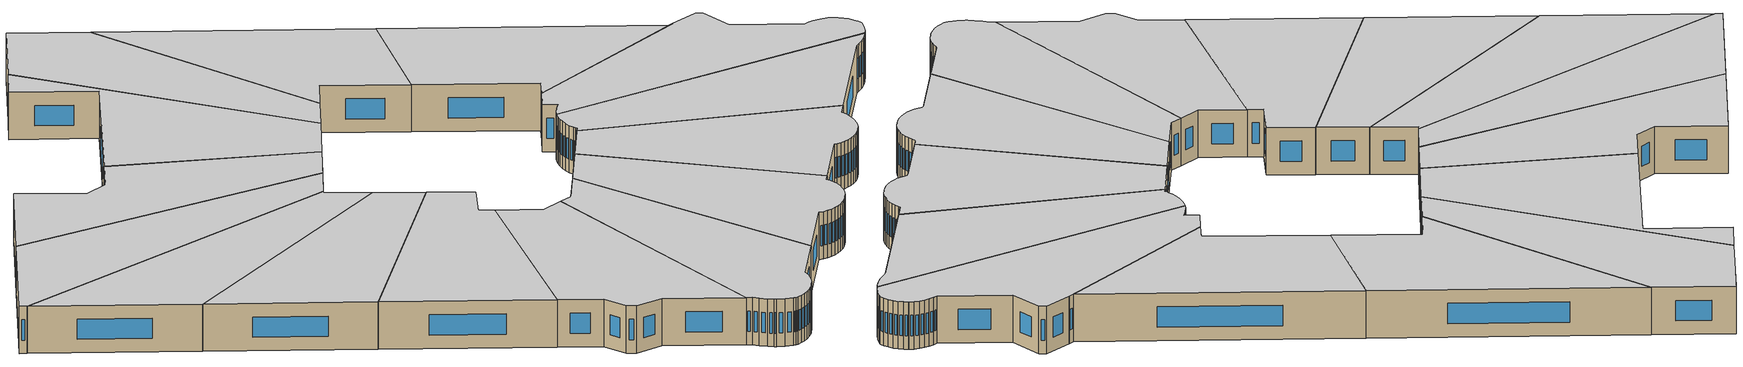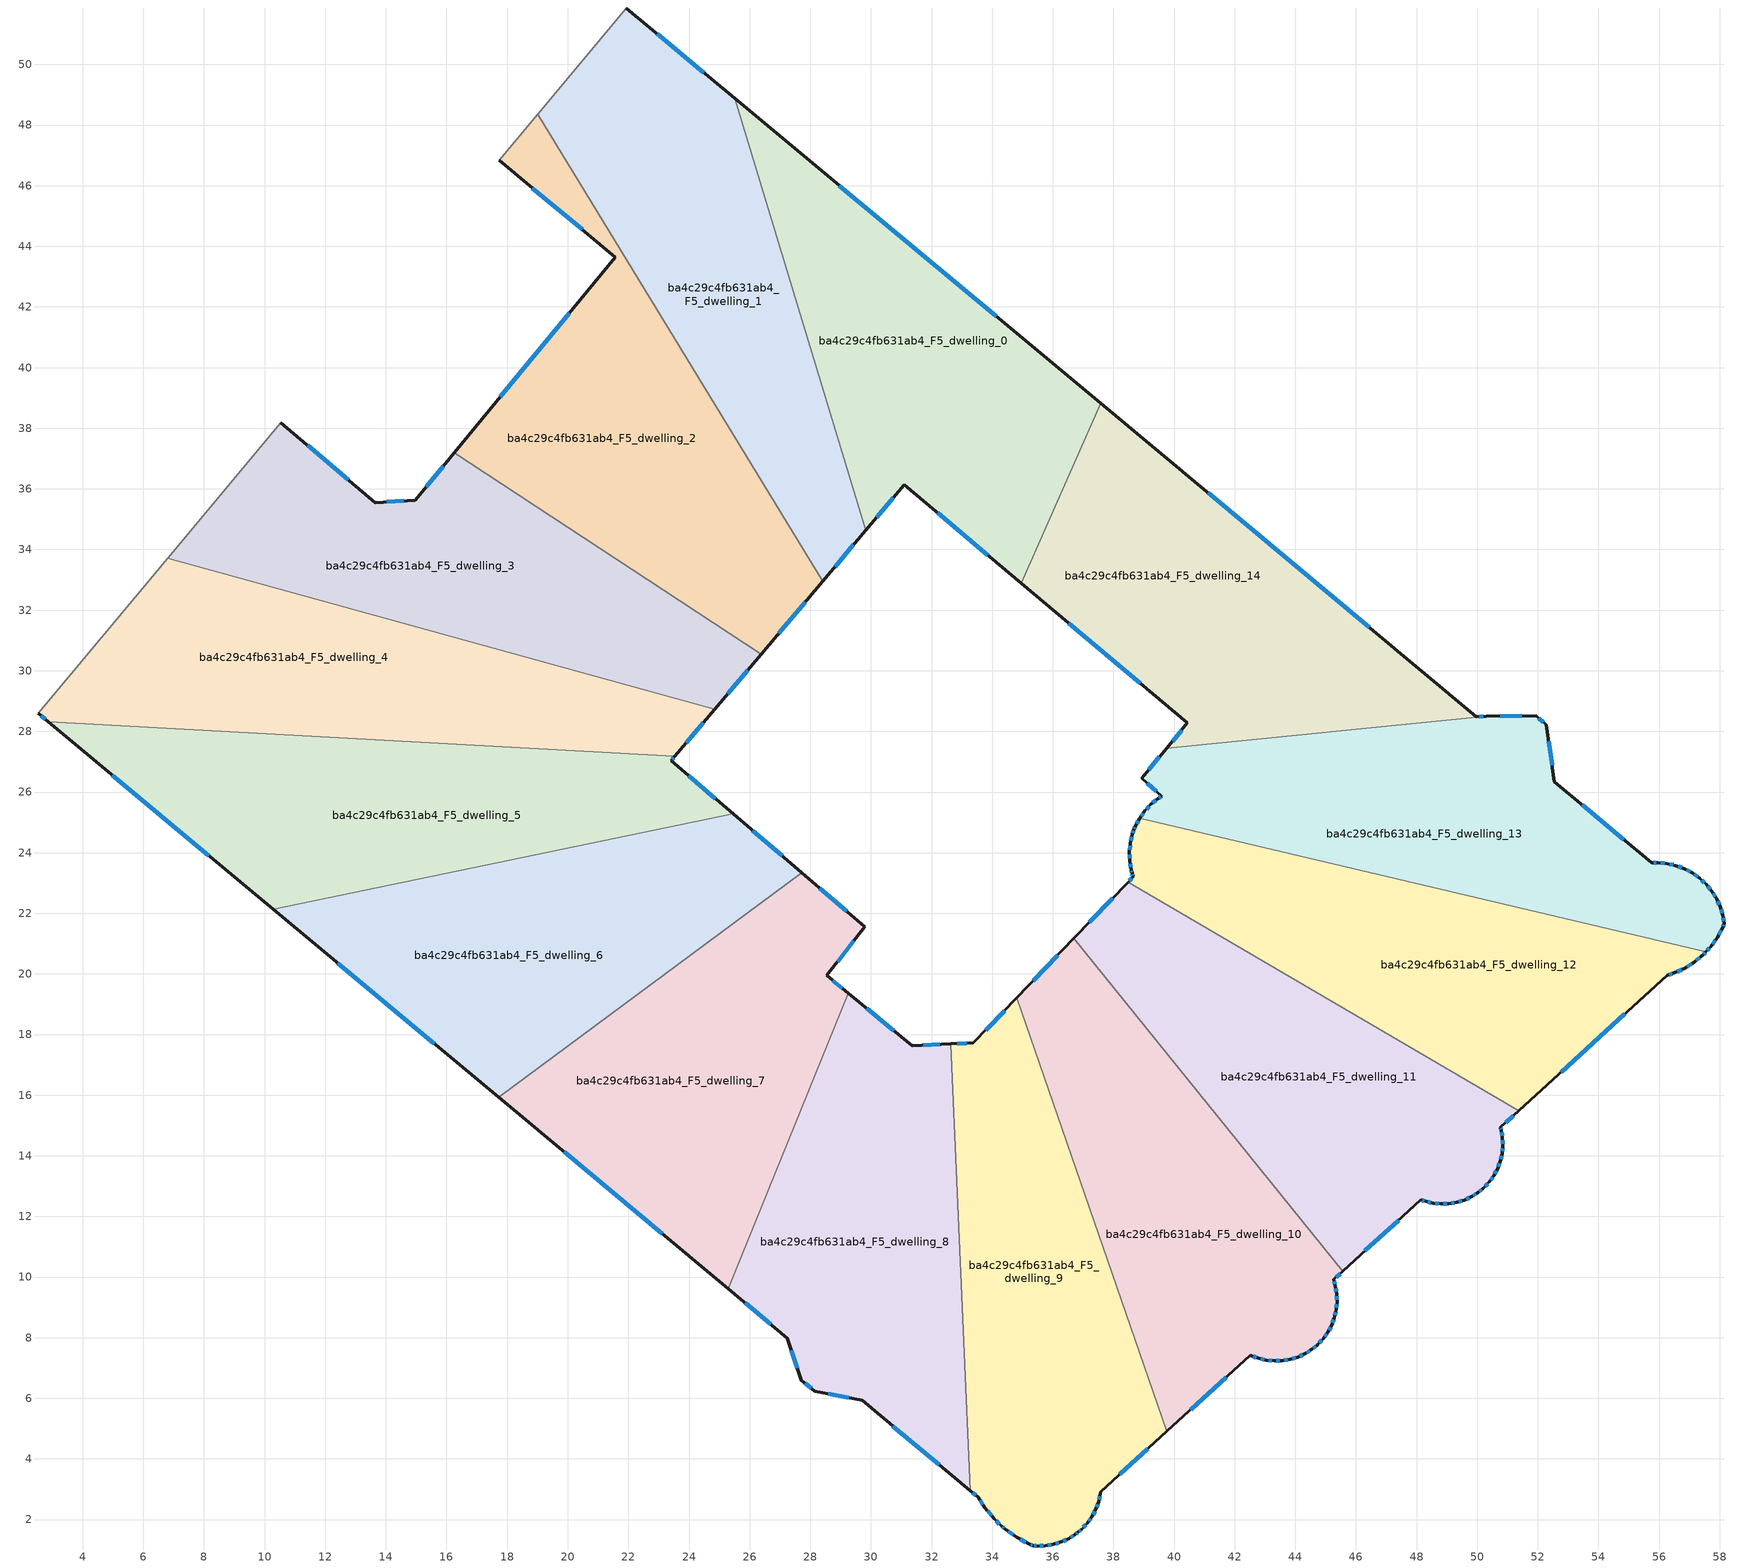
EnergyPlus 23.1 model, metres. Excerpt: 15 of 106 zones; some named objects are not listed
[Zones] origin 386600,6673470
ba4c29c4fb631ab4_F5_dwelling_0
 floor to ba4c29c4fb631ab4_F4_dwelling_0 (EU_floor_Construction): 37.58,38.82 34.97,32.89 31.1,36.14 29.83,34.63 25.51,48.88 z15
 wall outside (EU_wall_Construction): 29.83,34.63 31.1,36.14 34.97,32.89 / 37.58,38.82 25.51,48.88 z15:18
 wall to ba4c29c4fb631ab4_F5_dwelling_1 (EU_wall_Construction): 25.51,48.88 29.83,34.63 z15:18
 wall to ba4c29c4fb631ab4_F5_dwelling_14 (EU_wall_Construction): 34.97,32.89 37.58,38.82 z15:18
 window (EU_Window_Construction): 32.21,35.21 33.86,33.81 / 30.19,35.06 30.74,35.71 / 34.13,41.69 28.96,46.01 z15.86:17.14
 ceiling to ba4c29c4fb631ab4_F6_dwelling_0 (EU_floor_Construction): 34.97,32.89 37.58,38.82 25.51,48.88 29.83,34.63 31.1,36.14 z18
ba4c29c4fb631ab4_F5_dwelling_1
 floor to ba4c29c4fb631ab4_F4_dwelling_1 (EU_floor_Construction): 25.51,48.88 29.83,34.63 28.41,32.95 19.01,48.36 21.93,51.86 z15
 wall outside (EU_wall_Construction): 28.41,32.95 29.83,34.63 / 25.51,48.88 21.93,51.86 z15:18
 wall to ba4c29c4fb631ab4_F5_dwelling_2 (EU_wall_Construction): 19.01,48.36 28.41,32.95 z15:18
 wall adiabatic (EU_wall_Construction): 21.93,51.86 19.01,48.36 z15:18
 window (EU_Window_Construction): 28.82,33.43 29.42,34.15 / 24.49,49.73 22.95,51.01 z15.86:17.14
 ceiling to ba4c29c4fb631ab4_F6_dwelling_1 (EU_floor_Construction): 28.41,32.95 29.83,34.63 25.51,48.88 21.93,51.86 19.01,48.36 z18
ba4c29c4fb631ab4_F5_dwelling_10
 floor to ba4c29c4fb631ab4_F4_dwelling_10 (EU_floor_Construction): 36.7,21.17 45.56,10.19 45.26,9.92 45.32,9.71 45.37,9.45 45.38,9.18 45.35,8.92 45.29,8.66 45.2,8.42 45.08,8.18 44.92,7.97 44.74,7.78 44.72,7.76 44.54,7.61 44.32,7.47 44.08,7.36 43.83,7.29 43.57,7.24 43.3,7.23 43.04,7.26 42.79,7.32 42.54,7.41 42.52,7.42 39.76,4.91 34.82,19.21 z15
 wall outside (EU_wall_Construction): 39.76,4.91 42.52,7.42 42.54,7.41 42.79,7.32 43.04,7.26 43.3,7.23 43.57,7.24 43.83,7.29 44.08,7.36 44.32,7.47 44.54,7.61 44.72,7.76 44.74,7.78 44.92,7.97 45.08,8.18 45.2,8.42 45.29,8.66 45.35,8.92 45.38,9.18 45.37,9.45 45.32,9.71 45.26,9.92 45.56,10.19 / 36.7,21.17 34.82,19.21 z15:18
 wall to ba4c29c4fb631ab4_F5_dwelling_9 (EU_wall_Construction): 34.82,19.21 39.76,4.91 z15:18
 wall to ba4c29c4fb631ab4_F5_dwelling_11 (EU_wall_Construction): 45.56,10.19 36.7,21.17 z15:18
 window (EU_Window_Construction): 45.35,9.52 45.34,9.63 / 45.37,9.26 45.37,9.37 / 45.36,8.99 45.37,9.11 / 45.31,8.74 45.33,8.85 / 45.23,8.49 45.27,8.59 / 45.11,8.25 45.16,8.35 / 44.97,8.03 45.03,8.12 / 44.8,7.83 44.87,7.92 / 44.59,7.65 44.67,7.71 / 44.38,7.51 44.48,7.57 / 44.15,7.39 44.25,7.44 / 43.9,7.31 44.01,7.34 / 43.64,7.25 43.75,7.27 / 43.38,7.23 43.49,7.24 / 43.12,7.25 43.23,7.24 / 42.86,7.3 42.97,7.27 / 42.61,7.38 42.72,7.34 / 40.55,5.63 41.73,6.7 / 36.16,20.61 35.35,19.77 / 45.35,10 45.47,10.12 / 45.3,9.77 45.28,9.86 z15.86:17.14
 ceiling to ba4c29c4fb631ab4_F6_dwelling_10 (EU_floor_Construction): 44.32,7.47 44.54,7.61 44.72,7.76 44.74,7.78 44.92,7.97 45.08,8.18 45.2,8.42 45.29,8.66 45.35,8.92 45.38,9.18 45.37,9.45 45.32,9.71 45.26,9.92 45.56,10.19 36.7,21.17 34.82,19.21 39.76,4.91 42.52,7.42 42.54,7.41 42.79,7.32 43.04,7.26 43.3,7.23 43.57,7.24 43.83,7.29 44.08,7.36 z18
ba4c29c4fb631ab4_F5_dwelling_11
 floor to ba4c29c4fb631ab4_F4_dwelling_11 (EU_floor_Construction): 51.36,15.48 50.77,14.94 50.79,14.84 50.83,14.59 50.84,14.33 50.82,14.07 50.76,13.82 50.67,13.58 50.55,13.35 50.4,13.14 50.22,12.95 50.2,12.93 50.02,12.78 49.8,12.65 49.57,12.54 49.32,12.46 49.06,12.42 48.8,12.41 48.55,12.44 48.29,12.49 48.14,12.55 45.56,10.19 36.7,21.17 38.48,23.03 z15
 wall outside (EU_wall_Construction): 45.56,10.19 48.14,12.55 48.29,12.49 48.55,12.44 48.8,12.41 49.06,12.42 49.32,12.46 49.57,12.54 49.8,12.65 50.02,12.78 50.2,12.93 50.22,12.95 50.4,13.14 50.55,13.35 50.67,13.58 50.76,13.82 50.82,14.07 50.84,14.33 50.83,14.59 50.79,14.84 50.77,14.94 51.36,15.48 / 38.48,23.03 36.7,21.17 z15:18
 wall to ba4c29c4fb631ab4_F5_dwelling_12 (EU_wall_Construction): 51.36,15.48 38.48,23.03 z15:18
 window (EU_Window_Construction): 50.82,14.66 50.8,14.77 / 50.84,14.4 50.84,14.51 / 50.83,14.15 50.84,14.26 / 50.78,13.89 50.8,14 / 50.7,13.65 50.73,13.75 / 50.58,13.41 50.64,13.51 / 50.44,13.2 50.51,13.29 / 50.27,13 50.35,13.08 / 50.07,12.82 50.15,12.89 / 49.86,12.69 49.96,12.74 / 49.63,12.57 49.73,12.62 / 49.39,12.48 49.5,12.52 / 49.14,12.43 49.25,12.45 / 48.88,12.41 48.99,12.42 / 48.62,12.43 48.73,12.42 / 48.37,12.48 48.47,12.45 / 48.19,12.53 48.25,12.51 / 46.3,10.87 47.4,11.87 / 37.97,22.5 37.21,21.7 / 50.94,15.09 51.19,15.33 / 50.78,14.87 50.77,14.91 z15.86:17.14
 ceiling to ba4c29c4fb631ab4_F6_dwelling_11 (EU_floor_Construction): 49.8,12.65 50.02,12.78 50.2,12.93 50.22,12.95 50.4,13.14 50.55,13.35 50.67,13.58 50.76,13.82 50.82,14.07 50.84,14.33 50.83,14.59 50.79,14.84 50.77,14.94 51.36,15.48 38.48,23.03 36.7,21.17 45.56,10.19 48.14,12.55 48.29,12.49 48.55,12.44 48.8,12.41 49.06,12.42 49.32,12.46 49.57,12.54 z18
ba4c29c4fb631ab4_F5_dwelling_12
 floor to ba4c29c4fb631ab4_F4_dwelling_12 (EU_floor_Construction): 57.55,20.73 57.45,20.62 57.41,20.59 57.16,20.38 56.84,20.19 56.51,20.03 56.27,19.96 51.36,15.48 38.48,23.03 38.65,23.2 38.61,23.33 38.59,23.43 38.54,23.72 38.53,24.02 38.56,24.31 38.62,24.6 38.68,24.76 38.72,24.88 38.86,25.13 z15
 wall outside (EU_wall_Construction): 51.36,15.48 56.27,19.96 56.51,20.03 56.84,20.19 57.16,20.38 57.41,20.59 57.45,20.62 57.55,20.73 / 38.86,25.13 38.72,24.88 38.68,24.76 38.62,24.6 38.56,24.31 38.53,24.02 38.54,23.72 38.59,23.43 38.61,23.33 38.65,23.2 38.48,23.03 z15:18
 wall to ba4c29c4fb631ab4_F5_dwelling_13 (EU_wall_Construction): 57.55,20.73 38.86,25.13 z15:18
 window (EU_Window_Construction): 57.23,20.44 57.34,20.53 / 56.93,20.24 57.07,20.33 / 56.6,20.08 56.75,20.14 / 56.34,19.98 56.44,20.01 / 52.77,16.76 54.87,18.68 / 38.6,23.15 38.53,23.08 / 38.62,23.29 38.64,23.24 / 38.59,23.4 38.61,23.36 / 38.55,23.64 38.57,23.52 / 38.53,23.93 38.54,23.81 / 38.55,24.23 38.54,24.1 / 38.6,24.52 38.57,24.39 / 38.66,24.72 38.64,24.65 / 38.71,24.84 38.69,24.79 / 38.82,25.06 38.76,24.95 / 57.48,20.65 57.52,20.7 z15.86:17.14
 ceiling to ba4c29c4fb631ab4_F6_dwelling_12 (EU_floor_Construction): 56.27,19.96 56.51,20.03 56.84,20.19 57.16,20.38 57.41,20.59 57.45,20.62 57.55,20.73 38.86,25.13 38.72,24.88 38.68,24.76 38.62,24.6 38.56,24.31 38.53,24.02 38.54,23.72 38.59,23.43 38.61,23.33 38.65,23.2 38.48,23.03 51.36,15.48 z18
ba4c29c4fb631ab4_F5_dwelling_13
 floor to ba4c29c4fb631ab4_F4_dwelling_13 (EU_floor_Construction): 56.56,23.58 56.83,23.47 57.09,23.33 57.34,23.16 57.35,23.15 57.55,22.96 57.74,22.73 57.9,22.48 58.02,22.21 58.11,21.93 58.15,21.67 58.09,21.53 57.92,21.2 57.7,20.89 57.55,20.73 38.86,25.13 39.03,25.38 39.23,25.59 39.46,25.78 39.6,25.87 38.93,26.45 39.75,27.44 50.3,28.49 51.94,28.52 52.28,28.22 52.54,26.34 55.76,23.67 55.97,23.67 56.27,23.64 z15
 wall outside (EU_wall_Construction): 57.55,20.73 57.7,20.89 57.92,21.2 58.09,21.53 58.15,21.67 58.11,21.93 58.02,22.21 57.9,22.48 57.74,22.73 57.55,22.96 57.35,23.15 57.34,23.16 57.09,23.33 56.83,23.47 56.56,23.58 56.27,23.64 55.97,23.67 55.76,23.67 52.54,26.34 52.28,28.22 51.94,28.52 50.3,28.49 / 39.75,27.44 38.93,26.45 39.6,25.87 39.46,25.78 39.23,25.59 39.03,25.38 38.86,25.13 z15:18
 wall to ba4c29c4fb631ab4_F5_dwelling_14 (EU_wall_Construction): 50.3,28.49 39.75,27.44 z15:18
 window (EU_Window_Construction): 56.75,23.5 56.64,23.55 / 57.02,23.37 56.91,23.43 / 57.27,23.21 57.16,23.28 / 57.5,23.01 57.41,23.09 / 57.69,22.8 57.61,22.89 / 57.85,22.55 57.79,22.66 / 57.98,22.29 57.93,22.4 / 58.08,22.01 58.04,22.13 / 58.14,21.74 58.12,21.85 / 58.11,21.57 58.14,21.63 / 57.97,21.29 58.04,21.43 / 57.76,20.98 57.86,21.11 / 57.59,20.77 57.66,20.85 / 38.99,25.31 38.91,25.2 / 39.18,25.53 39.09,25.44 / 39.4,25.72 39.3,25.64 / 39.56,25.84 39.5,25.8 / 39.12,26.28 39.41,26.03 / 39.52,27.16 39.17,26.73 / 51.47,28.51 50.77,28.5 / 52.18,28.3 52.04,28.43 / 52.47,26.88 52.35,27.68 / 54.84,24.43 53.46,25.58 / 55.91,23.67 55.82,23.67 / 56.18,23.65 56.06,23.66 / 56.47,23.59 56.35,23.62 z15.86:17.14
 ceiling to ba4c29c4fb631ab4_F6_dwelling_13 (EU_floor_Construction): 57.7,20.89 57.92,21.2 58.09,21.53 58.15,21.67 58.11,21.93 58.02,22.21 57.9,22.48 57.74,22.73 57.55,22.96 57.35,23.15 57.34,23.16 57.09,23.33 56.83,23.47 56.56,23.58 56.27,23.64 55.97,23.67 55.76,23.67 52.54,26.34 52.28,28.22 51.94,28.52 50.3,28.49 39.75,27.44 38.93,26.45 39.6,25.87 39.46,25.78 39.23,25.59 39.03,25.38 38.86,25.13 57.55,20.73 z18
ba4c29c4fb631ab4_F5_dwelling_14
 floor to ba4c29c4fb631ab4_F4_dwelling_14 (EU_floor_Construction): 50.3,28.49 39.75,27.44 40.44,28.28 34.97,32.89 37.58,38.82 49.97,28.49 z15
 wall outside (EU_wall_Construction): 34.97,32.89 40.44,28.28 39.75,27.44 / 50.3,28.49 49.97,28.49 37.58,38.82 z15:18
 window (EU_Window_Construction): 40.25,28.04 39.95,27.68 / 36.53,31.57 38.88,29.59 / 46.43,31.44 41.12,35.87 / 50.2,28.49 50.06,28.49 z15.86:17.14
 ceiling to ba4c29c4fb631ab4_F6_dwelling_14 (EU_floor_Construction): 50.3,28.49 49.97,28.49 37.58,38.82 34.97,32.89 40.44,28.28 39.75,27.44 z18
ba4c29c4fb631ab4_F5_dwelling_2
 floor to ba4c29c4fb631ab4_F4_dwelling_2 (EU_floor_Construction): 21.57,43.64 17.74,46.83 19.01,48.36 28.41,32.95 26.38,30.54 16.26,37.19 z15
 wall outside (EU_wall_Construction): 26.38,30.54 28.41,32.95 / 17.74,46.83 21.57,43.64 16.26,37.19 z15:18
 wall adiabatic (EU_wall_Construction): 19.01,48.36 17.74,46.83 z15:18
 wall to ba4c29c4fb631ab4_F5_dwelling_3 (EU_wall_Construction): 16.26,37.19 26.38,30.54 z15:18
 window (EU_Window_Construction): 26.96,31.23 27.83,32.26 / 20.05,41.8 17.78,39.03 / 18.83,45.92 20.48,44.56 z15.86:17.14
 ceiling to ba4c29c4fb631ab4_F6_dwelling_2 (EU_floor_Construction): 26.38,30.54 28.41,32.95 19.01,48.36 17.74,46.83 21.57,43.64 16.26,37.19 z18
ba4c29c4fb631ab4_F5_dwelling_3
 floor to ba4c29c4fb631ab4_F4_dwelling_3 (EU_floor_Construction): 26.38,30.54 24.85,28.73 6.8,33.72 10.53,38.19 13.65,35.55 14.97,35.62 16.26,37.19 z15
 wall outside (EU_wall_Construction): 16.26,37.19 14.97,35.62 13.65,35.55 10.53,38.19 / 24.85,28.73 26.38,30.54 z15:18
 wall to ba4c29c4fb631ab4_F5_dwelling_4 (EU_wall_Construction): 6.8,33.72 24.85,28.73 z15:18
 wall adiabatic (EU_wall_Construction): 10.53,38.19 6.8,33.72 z15:18
 window (EU_Window_Construction): 14.59,35.6 14.02,35.57 / 15.89,36.74 15.34,36.07 / 25.29,29.25 25.94,30.02 / 12.76,36.3 11.42,37.44 z15.86:17.14
 ceiling to ba4c29c4fb631ab4_F6_dwelling_3 (EU_floor_Construction): 24.85,28.73 26.38,30.54 16.26,37.19 14.97,35.62 13.65,35.55 10.53,38.19 6.8,33.72 z18
ba4c29c4fb631ab4_F5_dwelling_4
 floor to ba4c29c4fb631ab4_F4_dwelling_4 (EU_floor_Construction): 24.85,28.73 23.53,27.17 2.86,28.32 2.53,28.59 6.8,33.72 z15
 wall outside (EU_wall_Construction): 23.53,27.17 24.85,28.73 / 2.53,28.59 2.86,28.32 z15:18
 wall to ba4c29c4fb631ab4_F5_dwelling_5 (EU_wall_Construction): 2.86,28.32 23.53,27.17 z15:18
 wall adiabatic (EU_wall_Construction): 6.8,33.72 2.53,28.59 z15:18
 window (EU_Window_Construction): 23.91,27.62 24.47,28.29 / 2.63,28.51 2.77,28.4 z15.86:17.14
 ceiling to ba4c29c4fb631ab4_F6_dwelling_4 (EU_floor_Construction): 23.53,27.17 24.85,28.73 6.8,33.72 2.53,28.59 2.86,28.32 z18
ba4c29c4fb631ab4_F5_dwelling_5
 floor to ba4c29c4fb631ab4_F4_dwelling_5 (EU_floor_Construction): 23.53,27.17 23.42,27.03 25.45,25.28 10.28,22.13 2.86,28.32 z15
 wall outside (EU_wall_Construction): 25.45,25.28 23.42,27.03 23.53,27.17 / 2.86,28.32 10.28,22.13 z15:18
 wall to ba4c29c4fb631ab4_F5_dwelling_6 (EU_wall_Construction): 10.28,22.13 25.45,25.28 z15:18
 window (EU_Window_Construction): 23.45,27.07 23.5,27.13 / 24.87,25.78 24,26.53 / 4.98,26.55 8.16,23.9 z15.86:17.14
 ceiling to ba4c29c4fb631ab4_F6_dwelling_5 (EU_floor_Construction): 25.45,25.28 23.42,27.03 23.53,27.17 2.86,28.32 10.28,22.13 z18
ba4c29c4fb631ab4_F5_dwelling_6
 floor to ba4c29c4fb631ab4_F4_dwelling_6 (EU_floor_Construction): 27.71,23.34 17.72,15.93 10.28,22.13 25.45,25.28 z15
 wall outside (EU_wall_Construction): 27.71,23.34 25.45,25.28 / 10.28,22.13 17.72,15.93 z15:18
 wall to ba4c29c4fb631ab4_F5_dwelling_7 (EU_wall_Construction): 17.72,15.93 27.71,23.34 z15:18
 window (EU_Window_Construction): 27.07,23.9 26.1,24.73 / 12.41,20.36 15.59,17.7 z15.86:17.14
 ceiling to ba4c29c4fb631ab4_F6_dwelling_6 (EU_floor_Construction): 27.71,23.34 25.45,25.28 10.28,22.13 17.72,15.93 z18
ba4c29c4fb631ab4_F5_dwelling_7
 floor to ba4c29c4fb631ab4_F4_dwelling_7 (EU_floor_Construction): 29.79,21.56 28.55,19.95 29.25,19.37 25.29,9.62 17.72,15.93 27.71,23.34 z15
 wall outside (EU_wall_Construction): 29.25,19.37 28.55,19.95 29.79,21.56 27.71,23.34 / 17.72,15.93 25.29,9.62 z15:18
 wall to ba4c29c4fb631ab4_F5_dwelling_8 (EU_wall_Construction): 25.29,9.62 29.25,19.37 z15:18
 window (EU_Window_Construction): 29.2,22.07 28.31,22.83 / 28.9,20.41 29.44,21.1 / 29.05,19.53 28.75,19.78 / 19.88,14.13 23.13,11.42 z15.86:17.14
 ceiling to ba4c29c4fb631ab4_F6_dwelling_7 (EU_floor_Construction): 25.29,9.62 29.25,19.37 28.55,19.95 29.79,21.56 27.71,23.34 17.72,15.93 z18
ba4c29c4fb631ab4_F5_dwelling_8
 floor to ba4c29c4fb631ab4_F4_dwelling_8 (EU_floor_Construction): 32.63,17.69 33.28,2.95 29.71,5.93 28.15,6.23 27.71,6.6 27.25,7.98 25.29,9.62 29.25,19.37 31.36,17.63 z15
 wall outside (EU_wall_Construction): 25.29,9.62 27.25,7.98 27.71,6.6 28.15,6.23 29.71,5.93 33.28,2.95 / 32.63,17.69 31.36,17.63 29.25,19.37 z15:18
 wall to ba4c29c4fb631ab4_F5_dwelling_9 (EU_wall_Construction): 33.28,2.95 32.63,17.69 z15:18
 window (EU_Window_Construction): 27.83,6.49 28.02,6.33 / 27.38,7.59 27.58,6.99 / 25.85,9.15 26.69,8.45 / 30.76,18.13 29.86,18.87 / 32.27,17.67 31.72,17.65 / 30.73,5.08 32.26,3.8 / 28.6,6.14 29.26,6.02 z15.86:17.14
 ceiling to ba4c29c4fb631ab4_F6_dwelling_8 (EU_floor_Construction): 33.28,2.95 32.63,17.69 31.36,17.63 29.25,19.37 25.29,9.62 27.25,7.98 27.71,6.6 28.15,6.23 29.71,5.93 z18
ba4c29c4fb631ab4_F5_dwelling_9
 floor to ba4c29c4fb631ab4_F4_dwelling_9 (EU_floor_Construction): 34.82,19.21 39.76,4.91 37.58,2.92 37.57,2.85 37.51,2.59 37.42,2.33 37.29,2.1 37.14,1.88 36.95,1.68 36.83,1.58 36.75,1.51 36.52,1.37 36.28,1.26 36.02,1.18 35.76,1.14 35.49,1.13 35.35,1.14 35.24,1.19 34.81,1.41 34.42,1.69 34.31,1.78 34.07,2.02 33.76,2.39 33.54,2.74 33.28,2.95 32.63,17.69 33.38,17.72 z15
 wall outside (EU_wall_Construction): 33.28,2.95 33.54,2.74 33.76,2.39 34.07,2.02 34.31,1.78 34.42,1.69 34.81,1.41 35.24,1.19 35.35,1.14 35.49,1.13 35.76,1.14 36.02,1.18 36.28,1.26 36.52,1.37 36.75,1.51 36.83,1.58 36.95,1.68 37.14,1.88 37.29,2.1 37.42,2.33 37.51,2.59 37.57,2.85 37.58,2.92 39.76,4.91 / 34.82,19.21 33.38,17.72 32.63,17.69 z15:18
 window (EU_Window_Construction): 37.53,2.66 37.55,2.77 / 37.44,2.41 37.48,2.51 / 37.33,2.17 37.38,2.27 / 37.18,1.94 37.25,2.04 / 37.01,1.74 37.08,1.82 / 36.87,1.61 36.92,1.65 / 36.77,1.53 36.81,1.56 / 36.58,1.41 36.68,1.47 / 36.35,1.29 36.45,1.34 / 36.09,1.21 36.2,1.24 / 35.83,1.15 35.95,1.17 / 35.57,1.13 35.68,1.14 / 35.39,1.14 35.45,1.13 / 35.27,1.17 35.32,1.15 / 34.93,1.35 35.11,1.25 / 34.53,1.61 34.7,1.49 / 34.34,1.76 34.39,1.72 / 34.14,1.95 34.24,1.85 / 33.85,2.29 33.98,2.13 / 33.6,2.64 33.7,2.49 / 33.36,2.89 33.47,2.8 / 33.17,17.71 32.85,17.7 / 34.41,18.79 33.79,18.15 / 38.2,3.49 39.14,4.34 z15.86:17.14
 ceiling to ba4c29c4fb631ab4_F6_dwelling_9 (EU_floor_Construction): 37.42,2.33 37.51,2.59 37.57,2.85 37.58,2.92 39.76,4.91 34.82,19.21 33.38,17.72 32.63,17.69 33.28,2.95 33.54,2.74 33.76,2.39 34.07,2.02 34.31,1.78 34.42,1.69 34.81,1.41 35.24,1.19 35.35,1.14 35.49,1.13 35.76,1.14 36.02,1.18 36.28,1.26 36.52,1.37 36.75,1.51 36.83,1.58 36.95,1.68 37.14,1.88 37.29,2.1 z18
[Building]
EU S2 Campaign: North Axis=0; Terrain=City; Solar Distribution=FullExterior
[Site:Location]
Helsinki-Vantaa.AP: Latitude=60.317; Longitude=24.963; Time Zone=2; Elevation=54.6
[SizingPeriod:WeatherFileDays]
AnnualSizingPeriod: Begin Month=1; Begin Day of Month=1; End Month=12; End Day of Month=31; Day of Week for Start Day=Monday; Use Weather File Daylight Saving Period=No; Use Weather File Rain and Snow Indicators=No
[MATERIAL]
EU_InternalMass_Material: Roughness=MediumRough; Thickness=0.1; Conductivity=1; Density=1800; Specific Heat=900; Thermal Absorptance=0.9; Solar Absorptance=0.7; Visible Absorptance=0.7
[MATERIAL:NOMASS] Roughness=MediumRough; Thermal Absorptance=0.9; Solar Absorptance=0.7; Visible Absorptance=0.7
Name | Thermal Resistance
EU_wall_NoMass | 1.10183
EU_floor_NoMass | 1.70606
[WINDOWMATERIAL:SIMPLEGLAZINGSYSTEM]
EU_Window_SimpleGlazing: UFactor=3.11035; Solar Heat Gain Coefficient=0.8; Visible Transmittance=0.8
[CONSTRUCTION]
EU_wall_Construction: EU_wall_NoMass
EU_floor_Construction: EU_floor_NoMass
EU_Window_Construction: EU_Window_SimpleGlazing
EU_InternalMass_Construction: EU_InternalMass_Material
[ZONE] Type=1; Multiplier=1; Ceiling Height=autocalculate; Floor Area=autocalculate; Part of Total Floor Area=Yes
Name | Volume
ba4c29c4fb631ab4_F5_dwelling_0; ba4c29c4fb631ab4_F5_dwelling_5 | 230.488
ba4c29c4fb631ab4_F5_dwelling_1 | 230.473
ba4c29c4fb631ab4_F5_dwelling_10 | 230.471
ba4c29c4fb631ab4_F5_dwelling_11 | 230.487
ba4c29c4fb631ab4_F5_dwelling_12 | 230.502
ba4c29c4fb631ab4_F5_dwelling_13 | 230.372
ba4c29c4fb631ab4_F5_dwelling_14 | 230.485
ba4c29c4fb631ab4_F5_dwelling_2 | 230.49
ba4c29c4fb631ab4_F5_dwelling_3 | 230.47
ba4c29c4fb631ab4_F5_dwelling_4 | 230.494
ba4c29c4fb631ab4_F5_dwelling_6 | 230.483
ba4c29c4fb631ab4_F5_dwelling_7 | 230.478
ba4c29c4fb631ab4_F5_dwelling_8 | 230.479
ba4c29c4fb631ab4_F5_dwelling_9 | 230.489
[INTERNALMASS] Construction=EU_InternalMass_Construction
Name | Zone or ZoneList | Surface Area
ba4c29c4fb631ab4_F5_dwelling_0_EU_InternalMass | ba4c29c4fb631ab4_F5_dwelling_0 | 76.8293
ba4c29c4fb631ab4_F5_dwelling_1_EU_InternalMass | ba4c29c4fb631ab4_F5_dwelling_1 | 76.8245
ba4c29c4fb631ab4_F5_dwelling_2_EU_InternalMass | ba4c29c4fb631ab4_F5_dwelling_2 | 76.8304
ba4c29c4fb631ab4_F5_dwelling_3_EU_InternalMass | ba4c29c4fb631ab4_F5_dwelling_3 | 76.8234
ba4c29c4fb631ab4_F5_dwelling_4_EU_InternalMass | ba4c29c4fb631ab4_F5_dwelling_4 | 76.8314
ba4c29c4fb631ab4_F5_dwelling_5_EU_InternalMass | ba4c29c4fb631ab4_F5_dwelling_5 | 76.829
ba4c29c4fb631ab4_F5_dwelling_6_EU_InternalMass | ba4c29c4fb631ab4_F5_dwelling_6 | 76.8279
ba4c29c4fb631ab4_F5_dwelling_7_EU_InternalMass | ba4c29c4fb631ab4_F5_dwelling_7 | 76.8261
ba4c29c4fb631ab4_F5_dwelling_8_EU_InternalMass | ba4c29c4fb631ab4_F5_dwelling_8 | 76.8259
ba4c29c4fb631ab4_F5_dwelling_9_EU_InternalMass | ba4c29c4fb631ab4_F5_dwelling_9 | 76.8306
ba4c29c4fb631ab4_F5_dwelling_10_EU_InternalMass | ba4c29c4fb631ab4_F5_dwelling_10 | 76.8239
ba4c29c4fb631ab4_F5_dwelling_11_EU_InternalMass | ba4c29c4fb631ab4_F5_dwelling_11 | 76.8288
ba4c29c4fb631ab4_F5_dwelling_12_EU_InternalMass | ba4c29c4fb631ab4_F5_dwelling_12 | 76.8343
ba4c29c4fb631ab4_F5_dwelling_13_EU_InternalMass | ba4c29c4fb631ab4_F5_dwelling_13 | 76.8327
ba4c29c4fb631ab4_F5_dwelling_14_EU_InternalMass | ba4c29c4fb631ab4_F5_dwelling_14 | 76.8286
[OTHEREQUIPMENT] Fuel Type=Electricity; Design Level Calculation Method=Watts/Area; Power per Zone Floor Area=1; Fraction Latent=0; Fraction Radiant=0; Fraction Lost=0; Carbon Dioxide Generation Rate=0; EndUse Subcategory=EU_Step8_InternalGains
Name | Zone or ZoneList or Space or SpaceList | Schedule
EU_Step8_InternalGain_ba4c29c4fb631ab4_F5_dwelling_0_f000 | ba4c29c4fb631ab4_F5_dwelling_0 | EU_Step8_GainSchedule_ba4c29c4fb631ab4_F5_dwelling_0_f000
EU_Step8_InternalGain_ba4c29c4fb631ab4_F5_dwelling_1_f000 | ba4c29c4fb631ab4_F5_dwelling_1 | EU_Step8_GainSchedule_ba4c29c4fb631ab4_F5_dwelling_1_f000
EU_Step8_InternalGain_ba4c29c4fb631ab4_F5_dwelling_2_f000 | ba4c29c4fb631ab4_F5_dwelling_2 | EU_Step8_GainSchedule_ba4c29c4fb631ab4_F5_dwelling_2_f000
EU_Step8_InternalGain_ba4c29c4fb631ab4_F5_dwelling_3_f000 | ba4c29c4fb631ab4_F5_dwelling_3 | EU_Step8_GainSchedule_ba4c29c4fb631ab4_F5_dwelling_3_f000
EU_Step8_InternalGain_ba4c29c4fb631ab4_F5_dwelling_4_f000 | ba4c29c4fb631ab4_F5_dwelling_4 | EU_Step8_GainSchedule_ba4c29c4fb631ab4_F5_dwelling_4_f000
EU_Step8_InternalGain_ba4c29c4fb631ab4_F5_dwelling_5_f000 | ba4c29c4fb631ab4_F5_dwelling_5 | EU_Step8_GainSchedule_ba4c29c4fb631ab4_F5_dwelling_5_f000
EU_Step8_InternalGain_ba4c29c4fb631ab4_F5_dwelling_6_f000 | ba4c29c4fb631ab4_F5_dwelling_6 | EU_Step8_GainSchedule_ba4c29c4fb631ab4_F5_dwelling_6_f000
EU_Step8_InternalGain_ba4c29c4fb631ab4_F5_dwelling_7_f000 | ba4c29c4fb631ab4_F5_dwelling_7 | EU_Step8_GainSchedule_ba4c29c4fb631ab4_F5_dwelling_7_f000
EU_Step8_InternalGain_ba4c29c4fb631ab4_F5_dwelling_8_f000 | ba4c29c4fb631ab4_F5_dwelling_8 | EU_Step8_GainSchedule_ba4c29c4fb631ab4_F5_dwelling_8_f000
EU_Step8_InternalGain_ba4c29c4fb631ab4_F5_dwelling_9_f000 | ba4c29c4fb631ab4_F5_dwelling_9 | EU_Step8_GainSchedule_ba4c29c4fb631ab4_F5_dwelling_9_f000
EU_Step8_InternalGain_ba4c29c4fb631ab4_F5_dwelling_10_f000 | ba4c29c4fb631ab4_F5_dwelling_10 | EU_Step8_GainSchedule_ba4c29c4fb631ab4_F5_dwelling_10_f000
EU_Step8_InternalGain_ba4c29c4fb631ab4_F5_dwelling_11_f000 | ba4c29c4fb631ab4_F5_dwelling_11 | EU_Step8_GainSchedule_ba4c29c4fb631ab4_F5_dwelling_11_f000
EU_Step8_InternalGain_ba4c29c4fb631ab4_F5_dwelling_12_f000 | ba4c29c4fb631ab4_F5_dwelling_12 | EU_Step8_GainSchedule_ba4c29c4fb631ab4_F5_dwelling_12_f000
EU_Step8_InternalGain_ba4c29c4fb631ab4_F5_dwelling_13_f000 | ba4c29c4fb631ab4_F5_dwelling_13 | EU_Step8_GainSchedule_ba4c29c4fb631ab4_F5_dwelling_13_f000
EU_Step8_InternalGain_ba4c29c4fb631ab4_F5_dwelling_14_f000 | ba4c29c4fb631ab4_F5_dwelling_14 | EU_Step8_GainSchedule_ba4c29c4fb631ab4_F5_dwelling_14_f000
[ZONEVENTILATION:DESIGNFLOWRATE] Schedule=EU_AlwaysOn; Design Flow Rate Calculation Method=AirChanges/Hour; Air Changes per Hour=0.756316; Ventilation Type=Natural; Fan Pressure Rise=0; Fan Total Efficiency=1; Constant Term Coefficient=1; Temperature Term Coefficient=0; Velocity Term Coefficient=0; Velocity Squared Term Coefficient=0; Minimum Indoor Temperature=-100; Maximum Indoor Temperature=100; Delta Temperature=-100; Minimum Outdoor Temperature=-100; Maximum Outdoor Temperature=100; Maximum Wind Speed=40
Name | Zone or ZoneList or Space or SpaceList
EU_ConstantAir_ba4c29c4fb631ab4_F5_dwelling_0 | ba4c29c4fb631ab4_F5_dwelling_0
EU_ConstantAir_ba4c29c4fb631ab4_F5_dwelling_1 | ba4c29c4fb631ab4_F5_dwelling_1
EU_ConstantAir_ba4c29c4fb631ab4_F5_dwelling_2 | ba4c29c4fb631ab4_F5_dwelling_2
EU_ConstantAir_ba4c29c4fb631ab4_F5_dwelling_3 | ba4c29c4fb631ab4_F5_dwelling_3
EU_ConstantAir_ba4c29c4fb631ab4_F5_dwelling_4 | ba4c29c4fb631ab4_F5_dwelling_4
EU_ConstantAir_ba4c29c4fb631ab4_F5_dwelling_5 | ba4c29c4fb631ab4_F5_dwelling_5
EU_ConstantAir_ba4c29c4fb631ab4_F5_dwelling_6 | ba4c29c4fb631ab4_F5_dwelling_6
EU_ConstantAir_ba4c29c4fb631ab4_F5_dwelling_7 | ba4c29c4fb631ab4_F5_dwelling_7
EU_ConstantAir_ba4c29c4fb631ab4_F5_dwelling_8 | ba4c29c4fb631ab4_F5_dwelling_8
EU_ConstantAir_ba4c29c4fb631ab4_F5_dwelling_9 | ba4c29c4fb631ab4_F5_dwelling_9
EU_ConstantAir_ba4c29c4fb631ab4_F5_dwelling_10 | ba4c29c4fb631ab4_F5_dwelling_10
EU_ConstantAir_ba4c29c4fb631ab4_F5_dwelling_11 | ba4c29c4fb631ab4_F5_dwelling_11
EU_ConstantAir_ba4c29c4fb631ab4_F5_dwelling_12 | ba4c29c4fb631ab4_F5_dwelling_12
EU_ConstantAir_ba4c29c4fb631ab4_F5_dwelling_13 | ba4c29c4fb631ab4_F5_dwelling_13
EU_ConstantAir_ba4c29c4fb631ab4_F5_dwelling_14 | ba4c29c4fb631ab4_F5_dwelling_14
[HVACTEMPLATE:ZONE:IDEALLOADSAIRSYSTEM] System Availability Schedule=EU_AlwaysOn; Maximum Heating Supply Air Temperature=50; Minimum Cooling Supply Air Temperature=13; Maximum Heating Supply Air Humidity Ratio=0.0156; Minimum Cooling Supply Air Humidity Ratio=0.0077; Heating Limit=NoLimit; Cooling Limit=NoLimit; Heating Availability Schedule=EU_AlwaysOn; Cooling Availability Schedule=EU_CoolingOff; Dehumidification Control Type=ConstantSensibleHeatRatio; Cooling Sensible Heat Ratio=0.7; Dehumidification Setpoint=60; Humidification Control Type=None; Humidification Setpoint=30; Outdoor Air Method=None; Outdoor Air Flow Rate per Person=0.00944; Outdoor Air Flow Rate per Zone Floor Area=0; Outdoor Air Flow Rate per Zone=0; Demand Controlled Ventilation Type=None; Outdoor Air Economizer Type=NoEconomizer; Heat Recovery Type=None; Sensible Heat Recovery Effectiveness=0.7; Latent Heat Recovery Effectiveness=0.65
Name | Template Thermostat
ba4c29c4fb631ab4_F5_dwelling_0 | EU_HeatOnly_ba4c29c4fb631ab4_F5_dwelling_0
ba4c29c4fb631ab4_F5_dwelling_1 | EU_HeatOnly_ba4c29c4fb631ab4_F5_dwelling_1
ba4c29c4fb631ab4_F5_dwelling_2 | EU_HeatOnly_ba4c29c4fb631ab4_F5_dwelling_2
ba4c29c4fb631ab4_F5_dwelling_3 | EU_HeatOnly_ba4c29c4fb631ab4_F5_dwelling_3
ba4c29c4fb631ab4_F5_dwelling_4 | EU_HeatOnly_ba4c29c4fb631ab4_F5_dwelling_4
ba4c29c4fb631ab4_F5_dwelling_5 | EU_HeatOnly_ba4c29c4fb631ab4_F5_dwelling_5
ba4c29c4fb631ab4_F5_dwelling_6 | EU_HeatOnly_ba4c29c4fb631ab4_F5_dwelling_6
ba4c29c4fb631ab4_F5_dwelling_7 | EU_HeatOnly_ba4c29c4fb631ab4_F5_dwelling_7
ba4c29c4fb631ab4_F5_dwelling_8 | EU_HeatOnly_ba4c29c4fb631ab4_F5_dwelling_8
ba4c29c4fb631ab4_F5_dwelling_9 | EU_HeatOnly_ba4c29c4fb631ab4_F5_dwelling_9
ba4c29c4fb631ab4_F5_dwelling_10 | EU_HeatOnly_ba4c29c4fb631ab4_F5_dwelling_10
ba4c29c4fb631ab4_F5_dwelling_11 | EU_HeatOnly_ba4c29c4fb631ab4_F5_dwelling_11
ba4c29c4fb631ab4_F5_dwelling_12 | EU_HeatOnly_ba4c29c4fb631ab4_F5_dwelling_12
ba4c29c4fb631ab4_F5_dwelling_13 | EU_HeatOnly_ba4c29c4fb631ab4_F5_dwelling_13
ba4c29c4fb631ab4_F5_dwelling_14 | EU_HeatOnly_ba4c29c4fb631ab4_F5_dwelling_14
[SIZING:ZONE] Zone Cooling Design Supply Air Temperature Input Method=SupplyAirTemperature; Zone Cooling Design Supply Air Temperature=13; Zone Heating Design Supply Air Temperature Input Method=SupplyAirTemperature; Zone Heating Design Supply Air Temperature=50; Zone Cooling Design Supply Air Humidity Ratio=0.008; Zone Heating Design Supply Air Humidity Ratio=0.008; Cooling Design Air Flow Method=DesignDay; Cooling Design Air Flow Rate=0; Cooling Minimum Air Flow per Zone Floor Area=0.000762; Cooling Minimum Air Flow=0; Cooling Minimum Air Flow Fraction=0.2; Heating Design Air Flow Method=DesignDay; Heating Design Air Flow Rate=0; Heating Maximum Air Flow per Zone Floor Area=0.002032; Heating Maximum Air Flow=0.141576; Heating Maximum Air Flow Fraction=0.3; Account for Dedicated Outdoor Air System=No; Dedicated Outdoor Air System Control Strategy=NeutralSupplyAir; Dedicated Outdoor Air Low Setpoint Temperature for Design=autosize; Dedicated Outdoor Air High Setpoint Temperature for Design=autosize; Zone Load Sizing Method=Sensible Load Only No Latent Load; Zone Latent Cooling Design Supply Air Humidity Ratio Input Method=HumidityRatioDifference; Zone Cooling Design Supply Air Humidity Ratio Difference=0.005; Zone Latent Heating Design Supply Air Humidity Ratio Input Method=HumidityRatioDifference; Zone Humidification Design Supply Air Humidity Ratio Difference=0.005
ba4c29c4fb631ab4_F5_dwelling_0; ba4c29c4fb631ab4_F5_dwelling_1; ba4c29c4fb631ab4_F5_dwelling_2; ba4c29c4fb631ab4_F5_dwelling_3; ba4c29c4fb631ab4_F5_dwelling_4; ba4c29c4fb631ab4_F5_dwelling_5; ba4c29c4fb631ab4_F5_dwelling_6; ba4c29c4fb631ab4_F5_dwelling_7; ba4c29c4fb631ab4_F5_dwelling_8; ba4c29c4fb631ab4_F5_dwelling_9; ba4c29c4fb631ab4_F5_dwelling_10; ba4c29c4fb631ab4_F5_dwelling_11; ba4c29c4fb631ab4_F5_dwelling_12; ba4c29c4fb631ab4_F5_dwelling_13; ba4c29c4fb631ab4_F5_dwelling_14
[SCHEDULE:CONSTANT]
Name | Hourly Value
EU_AlwaysOn | 1
EU_CoolingOff | 0
[SCHEDULE:FILE] Column Number=1; Rows to Skip at Top=0; Number of Hours of Data=8760; Column Separator=Comma; Interpolate to Timestep=No; Minutes per Item=60; Adjust Schedule for Daylight Savings=Yes
Name | File
EU_Step8_GainSchedule_ba4c29c4fb631ab4_F5_dwelling_0_f000 | ../../schedules/ba4c29c4fb631ab4/ba4c29c4fb631ab4_F5_dwelling_0_f000_gain.csv
EU_Step8_GainSchedule_ba4c29c4fb631ab4_F5_dwelling_1_f000 | ../../schedules/ba4c29c4fb631ab4/ba4c29c4fb631ab4_F5_dwelling_1_f000_gain.csv
EU_Step8_GainSchedule_ba4c29c4fb631ab4_F5_dwelling_2_f000 | ../../schedules/ba4c29c4fb631ab4/ba4c29c4fb631ab4_F5_dwelling_2_f000_gain.csv
EU_Step8_GainSchedule_ba4c29c4fb631ab4_F5_dwelling_3_f000 | ../../schedules/ba4c29c4fb631ab4/ba4c29c4fb631ab4_F5_dwelling_3_f000_gain.csv
EU_Step8_GainSchedule_ba4c29c4fb631ab4_F5_dwelling_4_f000 | ../../schedules/ba4c29c4fb631ab4/ba4c29c4fb631ab4_F5_dwelling_4_f000_gain.csv
EU_Step8_GainSchedule_ba4c29c4fb631ab4_F5_dwelling_5_f000 | ../../schedules/ba4c29c4fb631ab4/ba4c29c4fb631ab4_F5_dwelling_5_f000_gain.csv
EU_Step8_GainSchedule_ba4c29c4fb631ab4_F5_dwelling_6_f000 | ../../schedules/ba4c29c4fb631ab4/ba4c29c4fb631ab4_F5_dwelling_6_f000_gain.csv
EU_Step8_GainSchedule_ba4c29c4fb631ab4_F5_dwelling_7_f000 | ../../schedules/ba4c29c4fb631ab4/ba4c29c4fb631ab4_F5_dwelling_7_f000_gain.csv
EU_Step8_GainSchedule_ba4c29c4fb631ab4_F5_dwelling_8_f000 | ../../schedules/ba4c29c4fb631ab4/ba4c29c4fb631ab4_F5_dwelling_8_f000_gain.csv
EU_Step8_GainSchedule_ba4c29c4fb631ab4_F5_dwelling_9_f000 | ../../schedules/ba4c29c4fb631ab4/ba4c29c4fb631ab4_F5_dwelling_9_f000_gain.csv
EU_Step8_GainSchedule_ba4c29c4fb631ab4_F5_dwelling_10_f000 | ../../schedules/ba4c29c4fb631ab4/ba4c29c4fb631ab4_F5_dwelling_10_f000_gain.csv
EU_Step8_GainSchedule_ba4c29c4fb631ab4_F5_dwelling_11_f000 | ../../schedules/ba4c29c4fb631ab4/ba4c29c4fb631ab4_F5_dwelling_11_f000_gain.csv
EU_Step8_GainSchedule_ba4c29c4fb631ab4_F5_dwelling_12_f000 | ../../schedules/ba4c29c4fb631ab4/ba4c29c4fb631ab4_F5_dwelling_12_f000_gain.csv
EU_Step8_GainSchedule_ba4c29c4fb631ab4_F5_dwelling_13_f000 | ../../schedules/ba4c29c4fb631ab4/ba4c29c4fb631ab4_F5_dwelling_13_f000_gain.csv
EU_Step8_GainSchedule_ba4c29c4fb631ab4_F5_dwelling_14_f000 | ../../schedules/ba4c29c4fb631ab4/ba4c29c4fb631ab4_F5_dwelling_14_f000_gain.csv
